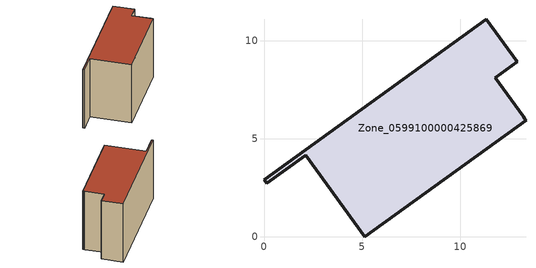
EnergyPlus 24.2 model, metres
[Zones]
Zone_0599100000425869
 floor ground (C_G): 13.28,6.03 13.34,5.93 5.14,0 2.11,4.16 0.13,2.72 0,2.9 11.32,11.09 12.89,8.91 11.77,8.11 13.19,6.14 z0
 wall outside (C_F): 12.89,8.91 11.32,11.09 0,2.9 0.13,2.72 2.11,4.16 5.14,0 13.34,5.93 13.28,6.03 13.19,6.14 11.77,8.11 12.89,8.91 z0:8.37
 roof outside (C_R): 13.19,6.14 11.77,8.11 12.89,8.91 11.32,11.09 0,2.9 0.13,2.72 2.11,4.16 5.14,0 13.34,5.93 13.28,6.03 z8.37
[BUILDING]
Pand.0599100000425869: North Axis=0; Terrain=City; Loads Convergence Tolerance Value=0.04; Temperature Convergence Tolerance Value=0.4; Solar Distribution=FullExterior; Maximum Number of Warmup Days=25; Minimum Number of Warmup Days=1
[Site:Location]
Rotterdam.The.Hague.AP_ZH_NLD Design_Conditions: Latitude=51.96; Longitude=4.45; Time Zone=1; Elevation=-4.5
[SITE:GROUNDTEMPERATURE:BUILDINGSURFACE]
18, 18, 18, 18, 18, 18, 18, 18, 18, 18, 18, 18
[MATERIAL] Thermal Absorptance=0.9; Solar Absorptance=0.7; Visible Absorptance=0.7
Name | Roughness | Thickness | Conductivity | Density | Specific Heat
G.TI.2006-2014 | MediumSmooth | 0.15 | 0.06 | 540 | 1210
F.TI.2006-2014 | Rough | 0.3 | 0.12 | 1920 | 840
R.TI.2006-2014 | MediumRough | 0.2 | 0.08 | 1500 | 1000
[CONSTRUCTION]
C_G: G.TI.2006-2014
C_F: F.TI.2006-2014
C_R: R.TI.2006-2014
[ZONE]
Zone_0599100000425869: Type=1; Multiplier=1; Ceiling Height=Autocalculate; Volume=Autocalculate; Floor Area=autocalculate; Part of Total Floor Area=Yes
[ZONEINFILTRATION:DESIGNFLOWRATE]
Infil_Zone_0599100000425869: Zone or ZoneList or Space or SpaceList=Zone_0599100000425869; Schedule=AlwaysOn; Design Flow Rate Calculation Method=Flow/Area; Flow Rate per Floor Area=0.0015; Constant Term Coefficient=1; Temperature Term Coefficient=0; Velocity Term Coefficient=0; Velocity Squared Term Coefficient=0
[HVACTEMPLATE:ZONE:IDEALLOADSAIRSYSTEM]
Zone_0599100000425869: Maximum Heating Supply Air Temperature=50; Minimum Cooling Supply Air Temperature=13; Maximum Heating Supply Air Humidity Ratio=0.0156; Minimum Cooling Supply Air Humidity Ratio=0.0077; Heating Limit=NoLimit; Cooling Limit=NoLimit; Dehumidification Control Type=ConstantSensibleHeatRatio; Cooling Sensible Heat Ratio=0.7; Dehumidification Setpoint=60; Humidification Control Type=None; Humidification Setpoint=30; Outdoor Air Method=None; Outdoor Air Flow Rate per Person=0.00944; Outdoor Air Flow Rate per Zone Floor Area=0; Outdoor Air Flow Rate per Zone=0; Demand Controlled Ventilation Type=None; Outdoor Air Economizer Type=NoEconomizer; Heat Recovery Type=None; Sensible Heat Recovery Effectiveness=0.7; Latent Heat Recovery Effectiveness=0.65
[ZONECONTROL:THERMOSTAT]
ThermostatControl_Zone_0599100000425869: Zone or ZoneList=Zone_0599100000425869; Control Type Schedule=DualSetpointControlType; Control 1=Thermostat_Zone_0599100000425869; Temperature Difference Between Cutout And Setpoint=0
[THERMOSTATSETPOINT:DUALSETPOINT]
Thermostat_Zone_0599100000425869: Heating Setpoint Temperature Schedule=HeatingSetpoint_Zone_0599100000425869; Cooling Setpoint Temperature Schedule=CoolingSetpoint_Zone_0599100000425869
[SCHEDULE:COMPACT]
HeatingSetpoint_Zone_0599100000425869: Through: 12/31, For: AllDays, Until: 24:00, 21
CoolingSetpoint_Zone_0599100000425869: Through: 12/31, For: AllDays, Until: 24:00, 24
DualSetpointControlType: Through: 12/31, For: AllDays, Until: 24:00, 4
AlwaysOn: Through: 12/31, For: AllDays, Until: 24:00, 1
